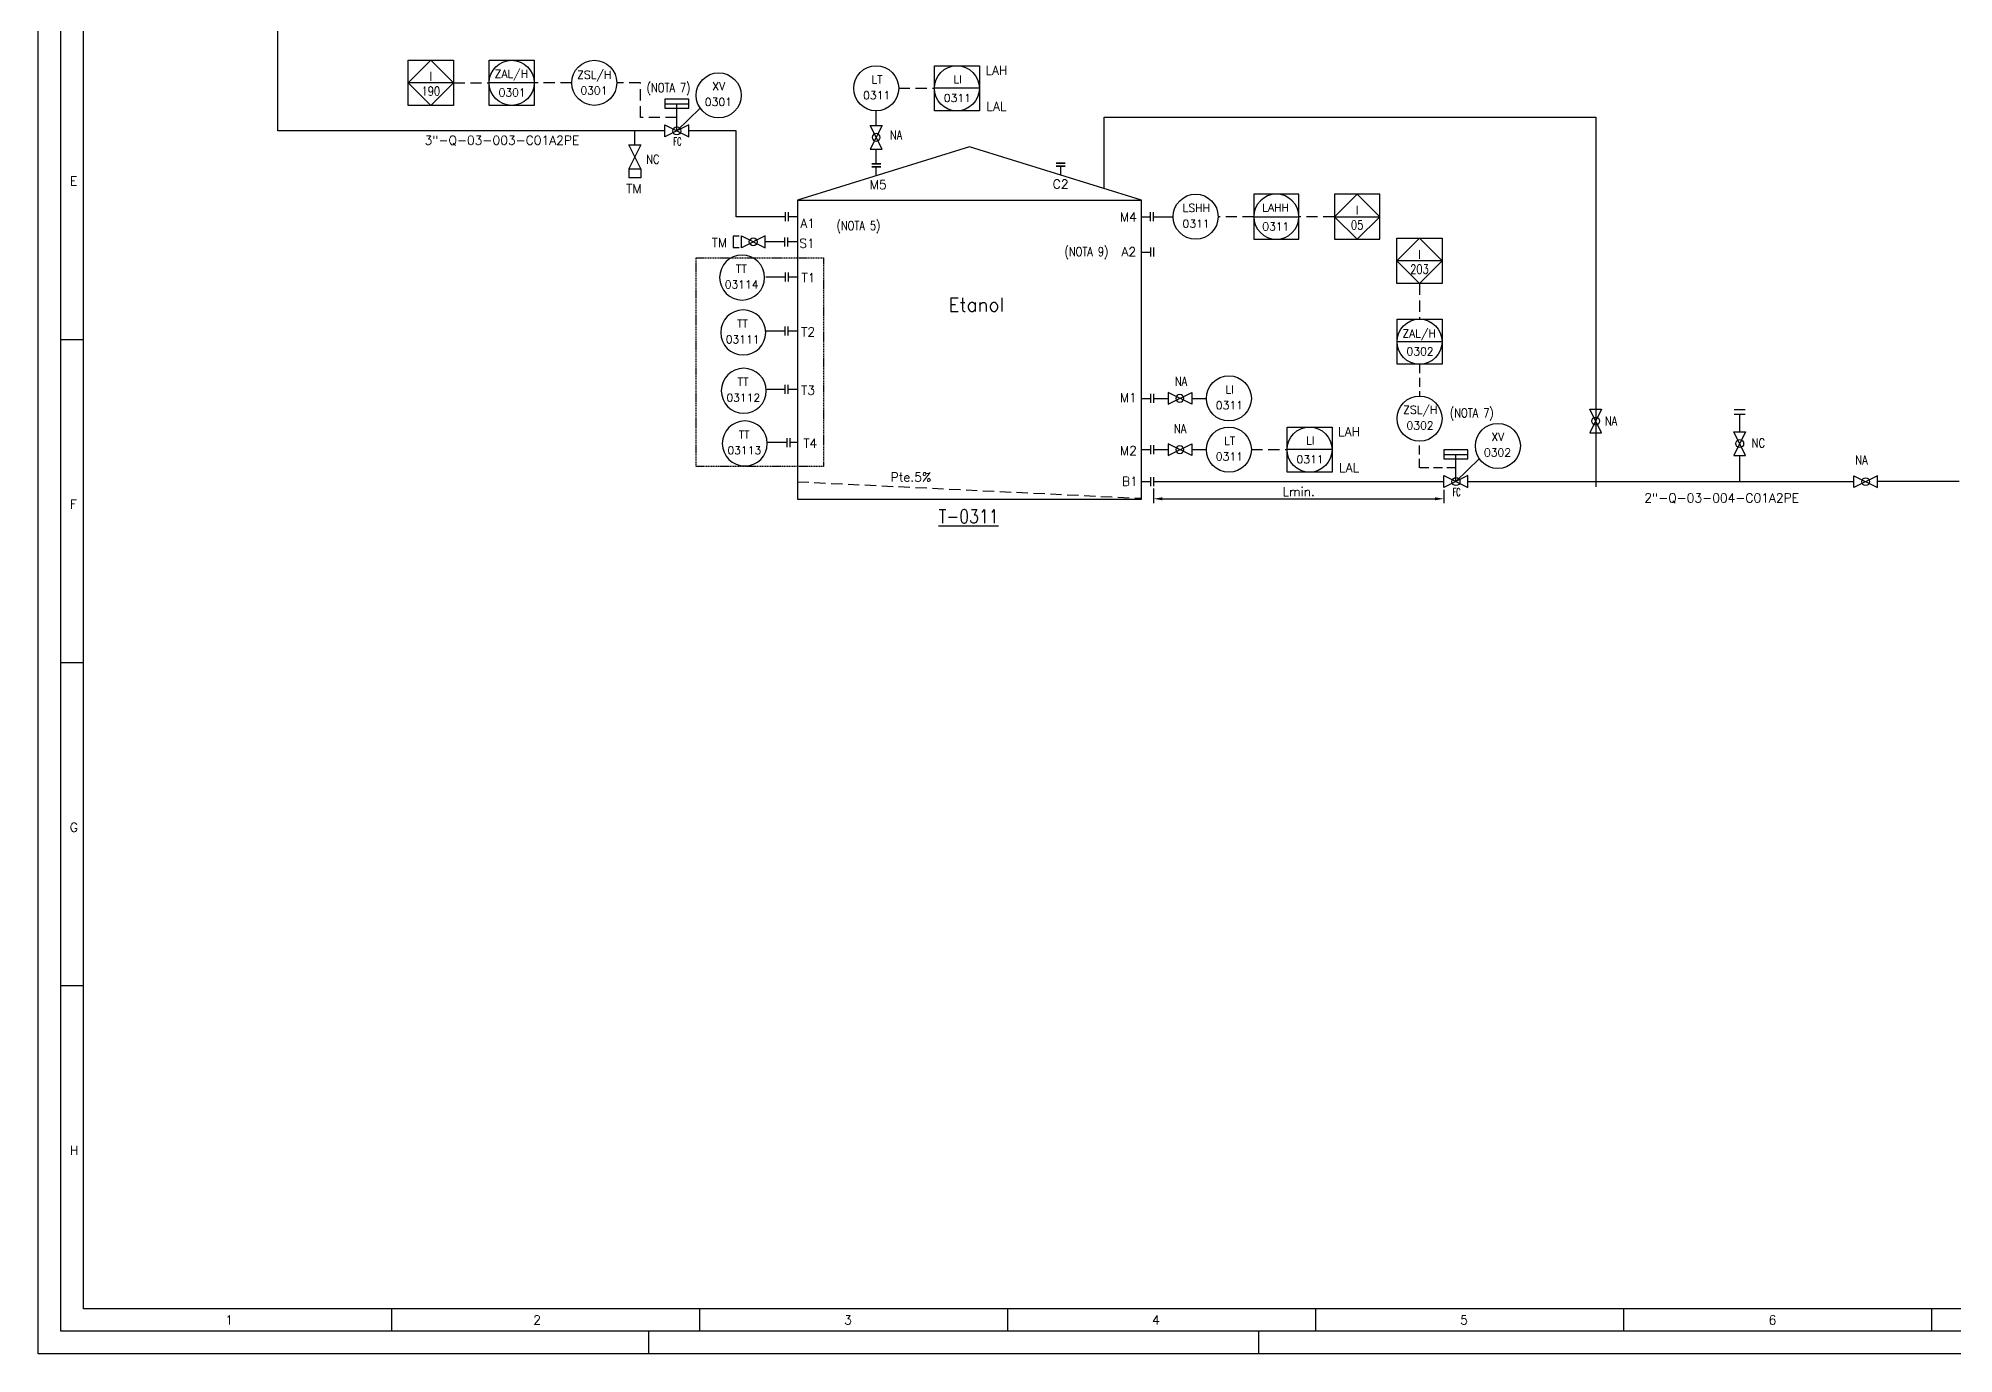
# Model space of a CAD drawing. Header units: metres. Extents: x 142 to 2995, y 1649 to 2243.
# Drawn here: x 141.6 to 567.1, y 1649 to 1941.1 of the extents above; entities that cross this region are included whole.
import ezdxf
from ezdxf.enums import TextEntityAlignment as Align

# ---------------------------------------------------------------- set-up
doc = ezdxf.new("R2010")
doc.units = ezdxf.units.M
doc.linetypes.add('DASHED2', pattern=[0.375, 0.25, -0.125])
doc.linetypes.add('TRAZOS', pattern=[0.75, 0.5, -0.25])
for name, color, linetype in [('CAJETIN', 1, 'Continuous'), ('COTAS', 4, 'Continuous'), ('EQUIPOS', 5, 'Continuous'), ('EQUIPOS 02', 1, 'Continuous'), ('FORMATO', 7, 'Continuous'), ('INSTRUMENTOS', 1, 'Continuous'), ('TEX', 7, 'Continuous'), ('TEXTO-INSTRUMENTACION', 7, 'Continuous'), ('TEXTO-VALVULAS Y ACCESORIOS', 7, 'Continuous'), ('TUBERIA', 5, 'Continuous'), ('VALVULAS Y ACCESORIOS', 1, 'Continuous')]:
    doc.layers.add(name, color=color, linetype=linetype)
doc.styles.add('PY', font='ROMANS.shx')
doc.styles.add('PY1', font='ROMANS.shx', dxfattribs={"width": 0.8})
doc.styles.add('PY3', font='ROMANS.shx', dxfattribs={"width": 0.6})
doc.styles.add('TXT', font='txt')
doc.linetypes.add('SEÑAL_MECANICA2', pattern='A,4.411183,["o",PY,S=4.130212,R=360,X=0,Y=-1.374288],0.588817,-0.374158,["",PY,S=2,R=360,X=0,Y=-0.688262],-2.183682', length=7.55784)
doc.dimstyles.new('1-5', dxfattribs={"dimtxt": 2, "dimasz": 2, "dimexe": 1, "dimexo": 0.5, "dimgap": 0.6, "dimtad": 1, "dimdec": 0, "dimlfac": 5, "dimzin": 0, "dimdsep": 46, "dimtxsty": 'PY', "dimcen": 0.7, "dimclrd": 4, "dimclre": 4, "dimclrt": 7, "dimazin": 0, "dimtfac": 1, "dimtdec": 0, "dimtofl": 0, "dimtmove": 0, "dimatfit": 3, "dimfxl": 1, "dimtolj": 1, "dimtzin": 0, "dimarcsym": 0})

# ---------------------------------------------------------------- blocks, each defined once
blk = doc.blocks.new('VALV GLOB-V')
at = {"layer": 'INSTRUMENTOS', "color": 1, "flags": 128}
blk.add_lwpolyline([(5.7, -1.43), (5.7, 1.43), (0, -1.43), (0, 1.43)], close=True, dxfattribs=at)
at = {"layer": 'INSTRUMENTOS', "color": 1}
blk.add_circle((2.85, 0), 0.95, dxfattribs=at)
at = {"layer": 'INSTRUMENTOS', "color": 7, "linetype": 'SEÑAL_MECANICA2', "style": 'PY'}
blk.add_attdef('REF.', text='', height=2, dxfattribs=at).set_placement((3, -3.37), align=Align.MIDDLE)
blk = doc.blocks.new('SEÑAL CIR')
at = {"color": 1}
blk.add_circle((0, 5.7), 5.7, dxfattribs=at)
at = {"layer": 'INSTRUMENTOS', "linetype": 'Continuous', "style": 'PY', "flags": 4}
for p in [(0.18, 6.94), (0.13, 2.95)]:
    blk.add_attdef('---', text='', height=2, dxfattribs=at).set_placement(p, align=Align.CENTER)
blk = doc.blocks.new('SEÑAL CIRCU MARCO')
at = {"color": 1, "linetype": 'Continuous', "ltscale": 0.5}
blk.add_line((5.7, 5.7), (-5.7, 5.7), dxfattribs=at)
at = {"color": 1, "flags": 128}
blk.add_lwpolyline([(5.7, 0), (-5.7, 0), (-5.7, 11.4), (5.7, 11.4)], close=True, dxfattribs=at)
at = {"color": 1}
blk.add_circle((0, 5.7), 5.7, dxfattribs=at)
at = {"style": 'PY'}
for tag, p in [('XXX', (0.18, 7.98)), ('YYY', (0.13, 3.24))]:
    blk.add_attdef(tag, text='', height=2, dxfattribs=at).set_placement(p, align=Align.MIDDLE)
blk = doc.blocks.new('SECUENCIA PROGRAMADA EN SISTEMA DE CONTROL PLC')
at = {"layer": 'INSTRUMENTOS'}
blk.add_line((-5, 5), (5, 5), dxfattribs=at)
at = {"layer": 'INSTRUMENTOS', "flags": 128}
for points in [[(0, 0), (-5, 5), (0, 10), (5, 5)], [(-5, 0), (5, 0), (5, 10), (-5, 10)]]:
    blk.add_lwpolyline(points, close=True, dxfattribs=at)
at = {"layer": 'TEXTO-INSTRUMENTACION', "linetype": 'Continuous', "style": 'PY1', "width": 0.8}
for tag, p in [('XXX', (0.01, 6.43)), ('YYY', (0.01, 3.17))]:
    blk.add_attdef(tag, text='', height=2, dxfattribs=at).set_placement(p, align=Align.MIDDLE_CENTER)
blk = doc.blocks.new('*D55')
at = {"layer": 'COTAS', "color": 4, "lineweight": -2, "transparency": 16777216}
for p, q in [((389.31, 1841.13), (389.31, 1837.83)), ((391.31, 1838.83), (451.86, 1838.83)), ((453.86, 1840.8), (453.86, 1837.83))]:
    blk.add_line(p, q, dxfattribs=at)
at = {"layer": 'COTAS', "color": 4, "transparency": 16777216}
for points in [[(391.31, 1839.16), (391.31, 1838.49), (389.31, 1838.83)], [(451.86, 1839.16), (451.86, 1838.49), (453.86, 1838.83)]]:
    blk.add_solid(points, dxfattribs=at)
at = {"layer": 'DEFPOINTS', "color": 0, "transparency": 16777216}
for p in [(389.31, 1841.63), (453.86, 1841.3), (453.86, 1838.83)]:
    blk.add_point(p, dxfattribs=at)
at = {"layer": 'COTAS', "color": 7, "transparency": 16777216, "insert": (421.59, 1840.43), "char_height": 2, "attachment_point": 5, "style": 'PY'}
blk.add_mtext('\\A1;Lmin.', dxfattribs=at)
blk = doc.blocks.new('VALV TIPO COMPUERTA')
at = {"layer": 'VALVULAS Y ACCESORIOS', "flags": 128}
blk.add_lwpolyline([(0, -1.33), (0, 1.33), (5.33, -1.33), (5.33, 1.33)], close=True, dxfattribs=at)
at = {"layer": 'TEXTO-VALVULAS Y ACCESORIOS', "linetype": 'SEÑAL_MECANICA2', "style": 'PY1', "width": 0.8}
blk.add_attdef('REF.', text='', height=2, dxfattribs=at).set_placement((2.94, -3.07), align=Align.MIDDLE)
blk = doc.blocks.new('TAPA ROSCADA S.W.')
at = {"layer": 'VALVULAS Y ACCESORIOS', "ltscale": 0.1}
for p, q in [((-0.75, 1), (0.75, 1)), ((0.75, 1), (0.75, -1)), ((-0.75, -1), (0.75, -1))]:
    blk.add_line(p, q, dxfattribs=at)
blk = doc.blocks.new('MARCO-A1')
at = {"layer": 'FORMATO', "color": 5}
for p, q in [((5, 225.25), (10, 225.25)), ((5, 153.5), (10, 153.5)), ((5, 81.75), (10, 81.75)), ((78.42, 10), (78.42, 5)), ((146.83, 10), (146.83, 5)), ((215.25, 10), (215.25, 5)), ((283.67, 10), (283.67, 5)), ((352.08, 10), (352.08, 5)), ((420.5, 10), (420.5, 5))]:
    blk.add_line(p, q, dxfattribs=at)
at = {"layer": 'FORMATO', "color": 1, "linetype": 'Continuous'}
for p, q in [((135.5, 5), (135.5, 0)), ((271, 5), (271, 0))]:
    blk.add_line(p, q, dxfattribs=at)
at = {"layer": 'FORMATO', "color": 1}
blk.add_lwpolyline([(0, 594), (841, 594), (841, 0), (0, 0)], close=True, dxfattribs=at)
at = {"layer": 'FORMATO', "color": 5}
blk.add_lwpolyline([(5, 589), (836, 589), (836, 5), (5, 5)], close=True, dxfattribs=at)
at = {"layer": 'FORMATO', "color": 8, "linetype": 'Continuous'}
blk.add_lwpolyline([(10, 584), (831, 584), (831, 10), (10, 10)], close=True, dxfattribs=at)
at = {"layer": 'FORMATO', "color": 1, "style": 'PY'}
for s, p in [('E', (7, 259.42)), ('F', (7, 187.67)), ('G', (7, 115.92)), ('H', (7, 44.17)), ('1', (41.52, 6.5)), ('2', (109.93, 6.5)), ('3', (178.99, 6.5)), ('4', (247.4, 6.5)), ('5', (315.82, 6.5)), ('6', (384.34, 6.5))]:
    blk.add_text(s, height=2, dxfattribs=at).set_placement(p)

msp = doc.modelspace()

# ---------------------------------------------------------------- linework, layer by layer
at = {"color": 1}
for p, q in [((283.46, 1920.52), (288.63, 1925.61)), ((327.74, 1921.74), (327.74, 1924.99)), ((327.74, 1913.22), (327.74, 1916.47)), ((389.31, 1901.48), (393.69, 1901.48)), ((307.45, 1895.89), (303.06, 1895.89)), ((307.6, 1888.08), (303.22, 1888.08)), ((307.52, 1876.07), (303.14, 1876.07)), ((307.51, 1863.13), (303.32, 1863.13)), ((389.31, 1861.13), (392.56, 1861.13)), ((397.83, 1861.13), (401.08, 1861.13)), ((307.99, 1851.3), (303.61, 1851.3)), ((389.31, 1849.74), (392.56, 1849.74)), ((397.83, 1849.74), (401.08, 1849.74)), ((456.52, 1842.65), (461.7, 1847.73))]:
    msp.add_line(p, q, dxfattribs=at)
at = {"color": 1, "flags": 128}
msp.add_lwpolyline([(297.27, 1897.14), (295.95, 1897.14), (295.95, 1894.64), (297.27, 1894.64)], dxfattribs=at)
at = {"color": 2, "linetype": 'DASHED2'}
msp.add_lwpolyline([(287.77, 1892.32), (316.07, 1892.32), (316.07, 1845.97), (287.77, 1845.97)], close=True, dxfattribs=at)
at = {"layer": 'CAJETIN', "color": 1, "linetype": 'TRAZOS', "ltscale": 5}
for p, q in [((233.85, 1931.21), (241.77, 1931.21)), ((260.12, 1931.21), (251.77, 1931.21)), ((275.37, 1931.21), (270.12, 1931.21)), ((275.37, 1923.54), (275.37, 1931.21)), ((332.74, 1929.99), (340.66, 1929.99)), ((283.46, 1923.54), (275.37, 1923.54)), ((411.62, 1901.48), (403.69, 1901.48)), ((429.55, 1901.47), (421.62, 1901.47)), ((448.43, 1886.63), (448.43, 1878.71)), ((411.08, 1849.74), (419, 1849.74)), ((310.25, 1842.61), (386.66, 1838.93))]:
    msp.add_line(p, q, dxfattribs=at)
at = {"layer": 'CAJETIN', "color": 1, "linetype": 'TRAZOS', "ltscale": 4}
for p, q in [((448.43, 1868.71), (448.44, 1861.63)), ((448.44, 1845.67), (448.44, 1851.63)), ((456.52, 1845.67), (448.44, 1845.67))]:
    msp.add_line(p, q, dxfattribs=at)
at = {"layer": 'EQUIPOS'}
for p, q in [((348.46, 1917), (310.25, 1905.14)), ((386.66, 1905.14), (348.46, 1917)), ((310.25, 1905.14), (310.25, 1838.72)), ((386.66, 1842.63), (386.66, 1905.14)), ((386.66, 1838.72), (386.66, 1842.63)), ((389.31, 1842.63), (410.02, 1842.63)), ((410.02, 1842.63), (453.86, 1842.65)), ((459.19, 1842.63), (544.9, 1842.63)), ((310.25, 1838.72), (386.66, 1838.72))]:
    msp.add_line(p, q, dxfattribs=at)
msp.add_lwpolyline([(378.39, 1907.71), (378.39, 1923.55), (487.56, 1923.55), (487.56, 1841.51)], dxfattribs=at)
at = {"layer": 'EQUIPOS 02', "color": 5}
msp.add_line((310.25, 1905.14), (386.66, 1905.14), dxfattribs=at)
at = {"layer": 'TUBERIA', "color": 5, "linetype": 'Continuous'}
for p, q in [((280.79, 1920.52), (194.85, 1920.54)), ((296.64, 1920.54), (286.13, 1920.52)), ((296.64, 1920.54), (291.15, 1920.54)), ((296.64, 1901.47), (296.64, 1920.54)), ((307.6, 1901.47), (296.64, 1901.47)), ((568.31, 1842.63), (550.16, 1842.63))]:
    msp.add_line(p, q, dxfattribs=at)
at = {"layer": 'TUBERIA', "lineweight": 30}
msp.add_line((274.15, 1917.46), (274.15, 1920.52), dxfattribs=at)
at = {"layer": 'TUBERIA', "linetype": 'Continuous'}
for p, q in [((327.74, 1910.57), (327.74, 1912.56)), ((368.75, 1910.7), (368.75, 1912.69)), ((368.75, 1910.7), (368.75, 1912.69)), ((310.25, 1901.47), (308.26, 1901.47)), ((386.66, 1901.48), (388.65, 1901.48)), ((310.1, 1895.89), (308.11, 1895.89)), ((386.66, 1893.6), (388.65, 1893.6)), ((310.25, 1888.08), (308.27, 1888.08)), ((310.17, 1876.07), (308.19, 1876.07)), ((310.16, 1863.13), (308.18, 1863.13)), ((386.66, 1861.13), (388.65, 1861.13)), ((310.25, 1851.3), (308.66, 1851.3)), ((386.66, 1849.74), (388.65, 1849.74)), ((386.66, 1842.63), (388.65, 1842.63))]:
    msp.add_line(p, q, dxfattribs=at)
at = {"layer": 'TUBERIA', "color": 5, "linetype": 'Continuous'}
msp.add_lwpolyline([(194.85, 1920.54), (194.85, 2005.43), (758.84, 2005.43), (758.84, 2092.97)], dxfattribs=at)
at = {"layer": 'TUBERIA', "color": 4, "linetype": 'Continuous'}
for points in [[(518.35, 1858.66), (520.76, 1858.66)], [(518.35, 1857.65), (520.76, 1857.65)], [(519.55, 1853.71), (519.55, 1857.65)], [(519.55, 1842.63), (519.55, 1848.45)]]:
    msp.add_lwpolyline(points, dxfattribs=at)
at = {"layer": 'VALVULAS Y ACCESORIOS'}
for p, q in [((280.79, 1926.56), (286.13, 1926.56)), ((283.46, 1920.52), (283.46, 1926.56)), ((453.86, 1848.69), (459.19, 1848.69)), ((456.52, 1842.65), (456.52, 1848.69))]:
    msp.add_line(p, q, dxfattribs=at)
at = {"layer": 'VALVULAS Y ACCESORIOS', "ltscale": 0.1}
for p, q in [((328.74, 1913.22), (326.74, 1913.22)), ((326.74, 1913.22), (328.74, 1913.22)), ((328.74, 1912.56), (326.74, 1912.56)), ((326.74, 1912.56), (328.74, 1912.56)), ((369.75, 1913.35), (367.75, 1913.35)), ((367.75, 1913.35), (369.75, 1913.35)), ((369.75, 1912.69), (367.75, 1912.69)), ((367.75, 1912.69), (369.75, 1912.69)), ((307.6, 1900.47), (307.6, 1902.47)), ((308.26, 1900.47), (308.26, 1902.47)), ((388.65, 1900.48), (388.65, 1902.48)), ((389.31, 1900.48), (389.31, 1902.48)), ((307.45, 1894.89), (307.45, 1896.89)), ((308.11, 1894.89), (308.11, 1896.89)), ((388.65, 1894.6), (388.65, 1892.6)), ((389.31, 1894.6), (389.31, 1892.6)), ((307.6, 1887.08), (307.6, 1889.08)), ((308.27, 1887.08), (308.27, 1889.08)), ((307.52, 1875.07), (307.52, 1877.07)), ((308.19, 1875.07), (308.19, 1877.07)), ((307.51, 1862.13), (307.51, 1864.13)), ((308.18, 1862.13), (308.18, 1864.13)), ((388.65, 1862.13), (388.65, 1860.13)), ((389.31, 1862.13), (389.31, 1860.13)), ((307.99, 1850.3), (307.99, 1852.3)), ((308.66, 1850.3), (308.66, 1852.3)), ((388.65, 1850.74), (388.65, 1848.74)), ((389.31, 1850.74), (389.31, 1848.74)), ((388.65, 1843.63), (388.65, 1841.63)), ((389.31, 1843.63), (389.31, 1841.63))]:
    msp.add_line(p, q, dxfattribs=at)
at = {"layer": 'VALVULAS Y ACCESORIOS', "flags": 128}
for points in [[(280.79, 1927.56), (280.79, 1925.56), (286.13, 1925.56), (286.13, 1927.56)], [(280.79, 1919.19), (280.79, 1921.85), (286.13, 1919.19), (286.13, 1921.85)], [(453.86, 1849.69), (453.86, 1847.69), (459.19, 1847.69), (459.19, 1849.69)], [(453.86, 1841.32), (453.86, 1843.98), (459.19, 1841.32), (459.19, 1843.98)]]:
    msp.add_lwpolyline(points, close=True, dxfattribs=at)

# ---------------------------------------------------------------- block references
msp.add_blockref('MARCO-A1', (141.63, 1648.95))
ref = msp.add_blockref('SECUENCIA PROGRAMADA EN SISTEMA DE CONTROL PLC', (228.82, 1926.18), dxfattribs=dict(xscale=-1.005571670621066, yscale=1.005571670621293, zscale=1.005571670621306))
ref.add_attrib('XXX', 'I', dxfattribs={"layer": 'TEXTO-INSTRUMENTACION', "linetype": 'Continuous', "height": 2.01, "style": 'TXT'}).set_placement((228.82, 1932.65), align=Align.MIDDLE_CENTER)
ref.add_attrib('YYY', '190', dxfattribs={"layer": 'TEXTO-INSTRUMENTACION', "linetype": 'Continuous', "height": 2.011, "style": 'PY1', "width": 0.8}).set_placement((228.82, 1929.37), align=Align.MIDDLE_CENTER)
ref = msp.add_blockref('SEÑAL CIRCU MARCO', (246.77, 1926.21), dxfattribs=dict(xscale=0.8770999999999276, yscale=0.8770999999999276, zscale=0.8770999999999276))
ref.add_attrib('XXX', 'ZAL/H', dxfattribs={"height": 1.754, "style": 'PY'}).set_placement((246.7, 1933.09), align=Align.MIDDLE)
ref.add_attrib('YYY', '0301', dxfattribs={"height": 1.754, "style": 'PY'}).set_placement((246.88, 1929.05), align=Align.MIDDLE)
at = {"linetype": 'Continuous'}
ref = msp.add_blockref('SEÑAL CIR', (265.12, 1926.21), dxfattribs=dict(at, xscale=0.8770999999999276, yscale=0.8770999999999276, zscale=0.8770999999999276))
ref.add_attrib('---', 'ZSL/H', dxfattribs={"layer": 'INSTRUMENTOS', "color": 7, "linetype": 'Continuous', "height": 1.754, "style": 'PY'}).set_placement((265.12, 1932.12), align=Align.CENTER)
ref.add_attrib('---', '0301', dxfattribs={"layer": 'INSTRUMENTOS', "color": 7, "linetype": 'Continuous', "height": 1.754, "style": 'PY'}).set_placement((265.04, 1928.62), align=Align.CENTER)
ref = msp.add_blockref('SEÑAL CIR', (292.76, 1923.43), dxfattribs=dict(at, xscale=0.8770999999999276, yscale=0.8770999999999276, zscale=0.8770999999999276))
ref.add_attrib('---', 'XV', dxfattribs={"layer": 'INSTRUMENTOS', "color": 7, "linetype": 'Continuous', "height": 1.754, "style": 'PY'}).set_placement((292.76, 1929.58), align=Align.CENTER)
ref.add_attrib('---', '0301', dxfattribs={"layer": 'INSTRUMENTOS', "color": 7, "linetype": 'Continuous', "height": 1.754, "style": 'PY'}).set_placement((292.69, 1926.09), align=Align.CENTER)
ref = msp.add_blockref('SEÑAL CIR', (327.74, 1924.99), dxfattribs=dict(at, xscale=0.8770999999999276, yscale=0.8770999999999276, zscale=0.8770999999999276))
ref.add_attrib('---', 'LT', dxfattribs={"layer": 'INSTRUMENTOS', "color": 7, "linetype": 'Continuous', "height": 1.754, "style": 'PY'}).set_placement((327.9, 1931.07), align=Align.CENTER)
ref.add_attrib('---', '0311', dxfattribs={"layer": 'INSTRUMENTOS', "color": 7, "linetype": 'Continuous', "height": 1.754, "style": 'PY'}).set_placement((327.85, 1927.57), align=Align.CENTER)
at = {"xscale": 0.8777884135906788, "yscale": 0.8777884135906788, "zscale": 0.8777884135906788}
for p in [(345.66, 1924.99), (424, 1844.74)]:
    msp.add_blockref('SEÑAL CIRCU MARCO', p, dxfattribs=at).add_auto_attribs({'XXX': 'LI', 'YYY': '0311'})
at = {"linetype": 'Continuous'}
ref = msp.add_blockref('VALV GLOB-V', (280.79, 1920.52), dxfattribs=dict(at, xscale=0.9356729824555714, yscale=0.9356729824555714, zscale=0.9356729824555714))
ref.add_attrib('REF.', 'FC', dxfattribs={"layer": 'INSTRUMENTOS', "color": 7, "linetype": 'SEÑAL_MECANICA2', "height": 1.778, "style": 'PY3', "width": 0.6}).set_placement((283.6, 1918.18), align=Align.MIDDLE)
for p, xscale, yscale, zscale, rotation in [((327.74, 1916.47), -0.9232631578945529, 0.9232631578947803, 0.9232631578946926, 270), ((392.56, 1861.13), -0.9232631578945529, 0.9232631578947803, 0.9232631578946926, 180), ((487.56, 1858.72), 0.9232631578945529, 0.9232631578945529, 0.9232631578945529, 270), ((392.56, 1849.74), -0.9232631578945529, 0.9232631578947803, 0.9232631578946926, 180), ((519.55, 1853.71), 0.9232631578947803, 0.9232631578947803, 0.9232631578947803, 270)]:
    msp.add_blockref('VALV GLOB-V', p, dxfattribs=dict(at, xscale=xscale, yscale=yscale, zscale=zscale, rotation=rotation))
at = {"linetype": 'Continuous', "rotation": 270}
msp.add_blockref('VALV TIPO COMPUERTA', (274.15, 1917.46), dxfattribs=at)
at = {"color": 1, "linetype": 'Continuous', "xscale": 1.333333999999923, "yscale": 1.333333999999923, "zscale": 1.333333999999923, "rotation": 270}
msp.add_blockref('TAPA ROSCADA S.W.', (274.15, 1911.13), dxfattribs=at)
at = {"linetype": 'Continuous'}
ref = msp.add_blockref('SEÑAL CIR', (398.69, 1896.48), dxfattribs=dict(at, xscale=0.8770999999999276, yscale=0.8770999999999276, zscale=0.8770999999999276))
ref.add_attrib('---', 'LSHH', dxfattribs={"layer": 'INSTRUMENTOS', "color": 7, "linetype": 'Continuous', "height": 1.754, "style": 'PY'}).set_placement((398.85, 1902.56), align=Align.CENTER)
ref.add_attrib('---', '0311', dxfattribs={"layer": 'INSTRUMENTOS', "color": 7, "linetype": 'Continuous', "height": 1.754, "style": 'PY'}).set_placement((398.8, 1899.06), align=Align.CENTER)
ref = msp.add_blockref('SEÑAL CIRCU MARCO', (416.62, 1896.47), dxfattribs=dict(xscale=-0.8777884135909062, yscale=0.8777884135906788, zscale=0.8777884135908177))
ref.add_attrib('XXX', 'LAHH', dxfattribs={"height": 1.756, "style": 'PY'}).set_placement((416.46, 1903.48), align=Align.MIDDLE)
ref.add_attrib('YYY', '0311', dxfattribs={"height": 1.756, "style": 'PY'}).set_placement((416.51, 1899.31), align=Align.MIDDLE)
ref = msp.add_blockref('SECUENCIA PROGRAMADA EN SISTEMA DE CONTROL PLC', (434.57, 1896.45), dxfattribs=dict(xscale=1.005571670621293, yscale=1.005571670621293, zscale=1.005571670621293))
ref.add_attrib('XXX', 'I', dxfattribs={"layer": 'TEXTO-INSTRUMENTACION', "linetype": 'Continuous', "height": 2.01, "style": 'TXT'}).set_placement((434.58, 1902.92), align=Align.MIDDLE_CENTER)
ref.add_attrib('YYY', '05', dxfattribs={"layer": 'TEXTO-INSTRUMENTACION', "linetype": 'Continuous', "height": 2.011, "style": 'PY1', "width": 0.8}).set_placement((434.58, 1899.63), align=Align.MIDDLE_CENTER)
at = {"linetype": 'Continuous', "xscale": 0.9232631578945529, "yscale": 0.9232631578945529, "zscale": 0.9232631578945529}
for p in [(297.8, 1895.89), (544.9, 1842.63)]:
    msp.add_blockref('VALV GLOB-V', p, dxfattribs=at)
ref = msp.add_blockref('SECUENCIA PROGRAMADA EN SISTEMA DE CONTROL PLC', (448.43, 1886.63), dxfattribs=dict(xscale=-1.005571670621066, yscale=1.005571670621293, zscale=1.005571670621306))
ref.add_attrib('XXX', 'I', dxfattribs={"layer": 'TEXTO-INSTRUMENTACION', "linetype": 'Continuous', "height": 2.01, "style": 'TXT'}).set_placement((448.42, 1893.1), align=Align.MIDDLE_CENTER)
ref.add_attrib('YYY', '203', dxfattribs={"layer": 'TEXTO-INSTRUMENTACION', "linetype": 'Continuous', "height": 2.011, "style": 'PY1', "width": 0.8}).set_placement((448.42, 1889.82), align=Align.MIDDLE_CENTER)
at = {"linetype": 'Continuous'}
ref = msp.add_blockref('SEÑAL CIR', (297.95, 1882.96), dxfattribs=dict(at, xscale=-0.877100000000155, yscale=0.8770999999999276, zscale=0.8771))
ref.add_attrib('---', 'TT', dxfattribs={"layer": 'INSTRUMENTOS', "color": 7, "linetype": 'Continuous', "height": 1.754, "style": 'PY'}).set_placement((297.79, 1889.04), align=Align.CENTER)
ref.add_attrib('---', '03114', dxfattribs={"layer": 'INSTRUMENTOS', "color": 7, "linetype": 'Continuous', "height": 1.754, "style": 'PY'}).set_placement((297.84, 1885.55), align=Align.CENTER)
ref = msp.add_blockref('SEÑAL CIR', (298.2, 1870.76), dxfattribs=dict(at, xscale=-0.877100000000155, yscale=0.8770999999999276, zscale=0.8771))
ref.add_attrib('---', 'TT', dxfattribs={"layer": 'INSTRUMENTOS', "color": 7, "linetype": 'Continuous', "height": 1.754, "style": 'PY'}).set_placement((298.04, 1876.85), align=Align.CENTER)
ref.add_attrib('---', '03111', dxfattribs={"layer": 'INSTRUMENTOS', "color": 7, "linetype": 'Continuous', "height": 1.754, "style": 'PY'}).set_placement((298.08, 1873.35), align=Align.CENTER)
ref = msp.add_blockref('SEÑAL CIRCU MARCO', (448.43, 1868.71), dxfattribs=dict(xscale=0.8770999999999276, yscale=0.8770999999999276, zscale=0.8770999999999276))
ref.add_attrib('XXX', 'ZAL/H', dxfattribs={"height": 1.754, "style": 'PY'}).set_placement((448.34, 1875.42), align=Align.MIDDLE)
ref.add_attrib('YYY', '0302', dxfattribs={"height": 1.754, "style": 'PY'}).set_placement((448.55, 1871.55), align=Align.MIDDLE)
ref = msp.add_blockref('SEÑAL CIR', (298.32, 1857.82), dxfattribs=dict(at, xscale=-0.877100000000155, yscale=0.8770999999999276, zscale=0.8771))
ref.add_attrib('---', 'TT', dxfattribs={"layer": 'INSTRUMENTOS', "color": 7, "linetype": 'Continuous', "height": 1.754, "style": 'PY'}).set_placement((298.16, 1863.9), align=Align.CENTER)
ref.add_attrib('---', '03112', dxfattribs={"layer": 'INSTRUMENTOS', "color": 7, "linetype": 'Continuous', "height": 1.754, "style": 'PY'}).set_placement((298.21, 1860.41), align=Align.CENTER)
ref = msp.add_blockref('SEÑAL CIR', (406.08, 1856.13), dxfattribs=dict(at, xscale=0.8770999999999276, yscale=0.8770999999999276, zscale=0.8770999999999276))
ref.add_attrib('---', 'LI', dxfattribs={"layer": 'INSTRUMENTOS', "color": 7, "linetype": 'Continuous', "height": 1.754, "style": 'PY'}).set_placement((406.24, 1862.21), align=Align.CENTER)
ref.add_attrib('---', '0311', dxfattribs={"layer": 'INSTRUMENTOS', "color": 7, "linetype": 'Continuous', "height": 1.754, "style": 'PY'}).set_placement((406.19, 1858.72), align=Align.CENTER)
ref = msp.add_blockref('SEÑAL CIR', (448.44, 1851.63), dxfattribs=dict(at, xscale=0.8770999999999276, yscale=0.8770999999999276, zscale=0.8770999999999276))
ref.add_attrib('---', 'ZSL/H', dxfattribs={"layer": 'INSTRUMENTOS', "color": 7, "linetype": 'Continuous', "height": 1.754, "style": 'PY'}).set_placement((448.6, 1857.71), align=Align.CENTER)
ref.add_attrib('---', '0302', dxfattribs={"layer": 'INSTRUMENTOS', "color": 7, "linetype": 'Continuous', "height": 1.754, "style": 'PY'}).set_placement((448.55, 1854.22), align=Align.CENTER)
ref = msp.add_blockref('SEÑAL CIR', (298.56, 1846.11), dxfattribs=dict(at, xscale=-0.877100000000155, yscale=0.8770999999999276, zscale=0.8771))
ref.add_attrib('---', 'TT', dxfattribs={"layer": 'INSTRUMENTOS', "color": 7, "linetype": 'Continuous', "height": 1.754, "style": 'PY'}).set_placement((298.41, 1852.2), align=Align.CENTER)
ref.add_attrib('---', '03113', dxfattribs={"layer": 'INSTRUMENTOS', "color": 7, "linetype": 'Continuous', "height": 1.754, "style": 'PY'}).set_placement((298.45, 1848.7), align=Align.CENTER)
ref = msp.add_blockref('SEÑAL CIR', (465.83, 1845.56), dxfattribs=dict(at, xscale=0.8770999999999276, yscale=0.8770999999999276, zscale=0.8770999999999276))
ref.add_attrib('---', 'XV', dxfattribs={"layer": 'INSTRUMENTOS', "color": 7, "linetype": 'Continuous', "height": 1.754, "style": 'PY'}).set_placement((465.83, 1851.71), align=Align.CENTER)
ref.add_attrib('---', '0302', dxfattribs={"layer": 'INSTRUMENTOS', "color": 7, "linetype": 'Continuous', "height": 1.754, "style": 'PY'}).set_placement((465.75, 1848.22), align=Align.CENTER)
ref = msp.add_blockref('SEÑAL CIR', (406.08, 1844.74), dxfattribs=dict(at, xscale=0.8770999999999276, yscale=0.8770999999999276, zscale=0.8770999999999276))
ref.add_attrib('---', 'LT', dxfattribs={"layer": 'INSTRUMENTOS', "color": 7, "linetype": 'Continuous', "height": 1.754, "style": 'PY'}).set_placement((406.24, 1850.83), align=Align.CENTER)
ref.add_attrib('---', '0311', dxfattribs={"layer": 'INSTRUMENTOS', "color": 7, "linetype": 'Continuous', "height": 1.754, "style": 'PY'}).set_placement((406.19, 1847.33), align=Align.CENTER)
ref = msp.add_blockref('VALV GLOB-V', (453.86, 1842.65), dxfattribs=dict(at, xscale=0.9356729824555714, yscale=0.9356729824555714, zscale=0.9356729824555714))
ref.add_attrib('REF.', 'FC', dxfattribs={"layer": 'INSTRUMENTOS', "color": 7, "linetype": 'SEÑAL_MECANICA2', "height": 1.778, "style": 'PY3', "width": 0.6}).set_placement((456.66, 1840.31), align=Align.MIDDLE)

# ---------------------------------------------------------------- texts
at = {"layer": 'CAJETIN', "color": 6, "linetype": 'Continuous', "style": 'PY', "width": 0.85}
msp.add_text('%%UT-0311', height=3, dxfattribs=at).set_placement((348.27, 1833.44), align=Align.CENTER)
at = {"layer": 'EQUIPOS', "color": 6, "insert": (349.97, 1883.43), "char_height": 3, "width": 39.4248, "attachment_point": 2, "style": 'PY'}
msp.add_mtext('Etanol', dxfattribs=at)
at = {"layer": 'TEX', "color": 7, "char_height": 2, "width": 28.6036, "attachment_point": 5, "style": 'PY1'}
for s, insert in [('(NOTA 7)', (281.62, 1929.79)), ('NA', (332.16, 1919.6)), ('NC', (278.14, 1914.24)), ('(NOTA 5)', (323.8, 1899.16)), ('(NOTA 9)', (374.43, 1893.39)), ('NA', (395.45, 1864.9)), ('(NOTA 7)', (460.03, 1857.58)), ('NA', (395.26, 1854.43)), ('NA', (490.95, 1856.07)), ('NC', (523.7, 1851.23)), ('NA', (546.62, 1847.45))]:
    msp.add_mtext(s, dxfattribs=dict(at, insert=insert))
at = {"layer": 'TEXTO-VALVULAS Y ACCESORIOS', "style": 'PY'}
for s, p in [('3"-Q-03-003-C01A2PE', (244.61, 1917.46)), ('2"-Q-03-004-C01A2PE', (515.54, 1838.01))]:
    msp.add_text(s, height=2, dxfattribs=at).set_placement(p, align=Align.CENTER)
at = {"layer": 'TEXTO-VALVULAS Y ACCESORIOS', "color": 7, "linetype": 'Continuous', "insert": (330.96, 1844.63), "char_height": 2, "width": 14.9764, "attachment_point": 1, "style": 'PY'}
msp.add_mtext('Pte.5%', dxfattribs=at)
at = {"layer": 'TEXTO-VALVULAS Y ACCESORIOS', "color": 7, "linetype": 'Continuous', "style": 'PY', "flags": 4}
for tag, p in [('LAH', (354.46, 1932.96)), ('LAL', (354.46, 1925)), ('TM', (273.93, 1906.71)), ('M5', (328.17, 1907.59)), ('C2', (368.71, 1907.72)), ('M4', (383.74, 1900.4)), ('A1', (312.52, 1898.98)), ('TM', (292.92, 1894.68)), ('S1', (312.38, 1894.58)), ('A2', (383.86, 1892.69)), ('T1', (312.71, 1886.9)), ('T2', (312.63, 1874.88)), ('T3', (312.62, 1861.94)), ('M1', (383.74, 1860.26)), ('T4', (313.1, 1850.11)), ('LAH', (432.79, 1852.72)), ('M2', (383.76, 1848.54)), ('LAL', (432.79, 1844.75)), ('B1', (384.08, 1841.7))]:
    msp.add_attdef(tag, text='---', height=2, dxfattribs=at).set_placement(p, align=Align.CENTER)

# ---------------------------------------------------------------- dimensions: what is measured, and where the dimension line sits
at = {"layer": 'COTAS', "color": 1}
dim = msp.add_linear_dim(base=(453.86, 1838.83), p1=(389.31, 1841.63), p2=(453.86, 1841.3), text='Lmin.', dimstyle='1-5', dxfattribs=at)
dim.commit()
dim.dimension.update_dxf_attribs({"geometry": '*D55', "text_midpoint": (421.59, 1840.43)})

doc.saveas('drawing.dxf')
